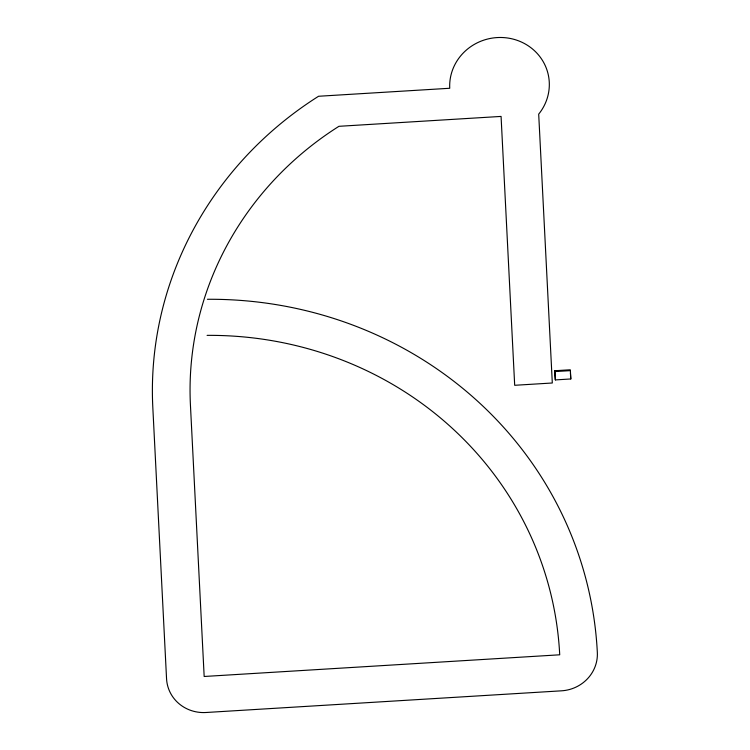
<?xml version="1.0" encoding="UTF-8"?>
<svg xmlns="http://www.w3.org/2000/svg" width="750" height="750" viewBox="0 0 750 750"><rect width="100%" height="100%" fill="white"/><g stroke="black" fill="none" stroke-linecap="round" stroke-linejoin="round"><path stroke-width="1.12" d="M554.766 370.734L570.244 369.788L570.384 370.631L570.806 378.966L555.337 379.913L554.766 370.734L555.337 379.913M554.916 371.578L570.384 370.631M570.806 378.966L570.403 372.919M207.084 335.363A356.409 340.659 -9.8 0 1 559.716 654.797L204.169 676.481L190.434 405.066A325.041 310.669 -9.8 0 1 338.953 126.309L501.075 116.419L514.688 385.294L552.309 382.997L538.697 114.131A49.884 47.681 -9.8 0 0 514.622 39.516A49.884 47.681 -9.8 0 0 449.738 88.266L318.562 96.263A362.756 346.716 -9.8 0 0 152.812 407.362L166.556 678.778A37.706 36.047 -9.8 0 0 205.997 712.5L561.544 690.816A37.706 36.047 -9.8 0 0 597.337 652.509A394.125 376.697 -9.8 0 0 207.394 299.278"/></g></svg>
